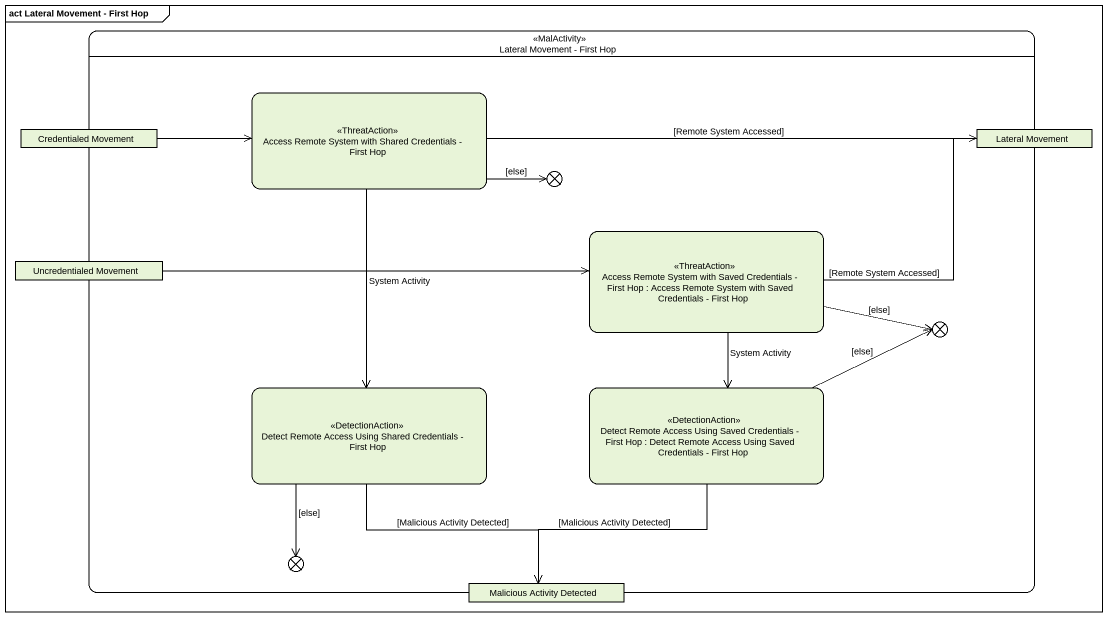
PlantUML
@startuml
mainframe act Lateral Movement - First Hop
hide empty description
state "Lateral Movement - First Hop" as Lateral_Movement_First_Hop <<MalActivity>> {
  state "Access Remote System with Shared Credentials - First Hop" as Access_Remote_System_with <<ThreatAction>>
  state "Credentialed Movement" as Credentialed_Movement <<object>>
  state "Lateral Movement" as Lateral_Movement <<object>>
  state flowfinal1 <<end>>
  state "Access Remote System with Saved Credentials - First Hop : Access Remote System with Saved Credentials - First Hop" as Access_Remote_System_with_2 <<ThreatAction>>
  state "Uncredentialed Movement" as Uncredentialed_Movement <<object>>
  state flowfinal2 <<end>>
  state "Detect Remote Access Using Shared Credentials - First Hop" as Detect_Remote_Access_Using <<DetectionAction>>
  state "Detect Remote Access Using Saved Credentials - First Hop : Detect Remote Access Using Saved Credentials - First Hop" as Detect_Remote_Access_Using_2 <<DetectionAction>>
  state flowfinal3 <<end>>
  state "Malicious Activity Detected" as Malicious_Activity_Detected <<object>>
}
Access_Remote_System_with -right-> Lateral_Movement : [Remote System Accessed]
Access_Remote_System_with -right-> flowfinal1 : [else]
Access_Remote_System_with --> Detect_Remote_Access_Using : System Activity
Credentialed_Movement -right-> Access_Remote_System_with
Access_Remote_System_with_2 -right-> Lateral_Movement : [Remote System Accessed]
Access_Remote_System_with_2 -right-> flowfinal2 : [else]
Access_Remote_System_with_2 --> Detect_Remote_Access_Using_2 : System Activity
Uncredentialed_Movement -right-> Access_Remote_System_with_2
Detect_Remote_Access_Using --> flowfinal3 : [else]
Detect_Remote_Access_Using --> Malicious_Activity_Detected : [Malicious Activity Detected]
Detect_Remote_Access_Using_2 -right-> flowfinal2 : [else]
Detect_Remote_Access_Using_2 --> Malicious_Activity_Detected : [Malicious Activity Detected]
@enduml
